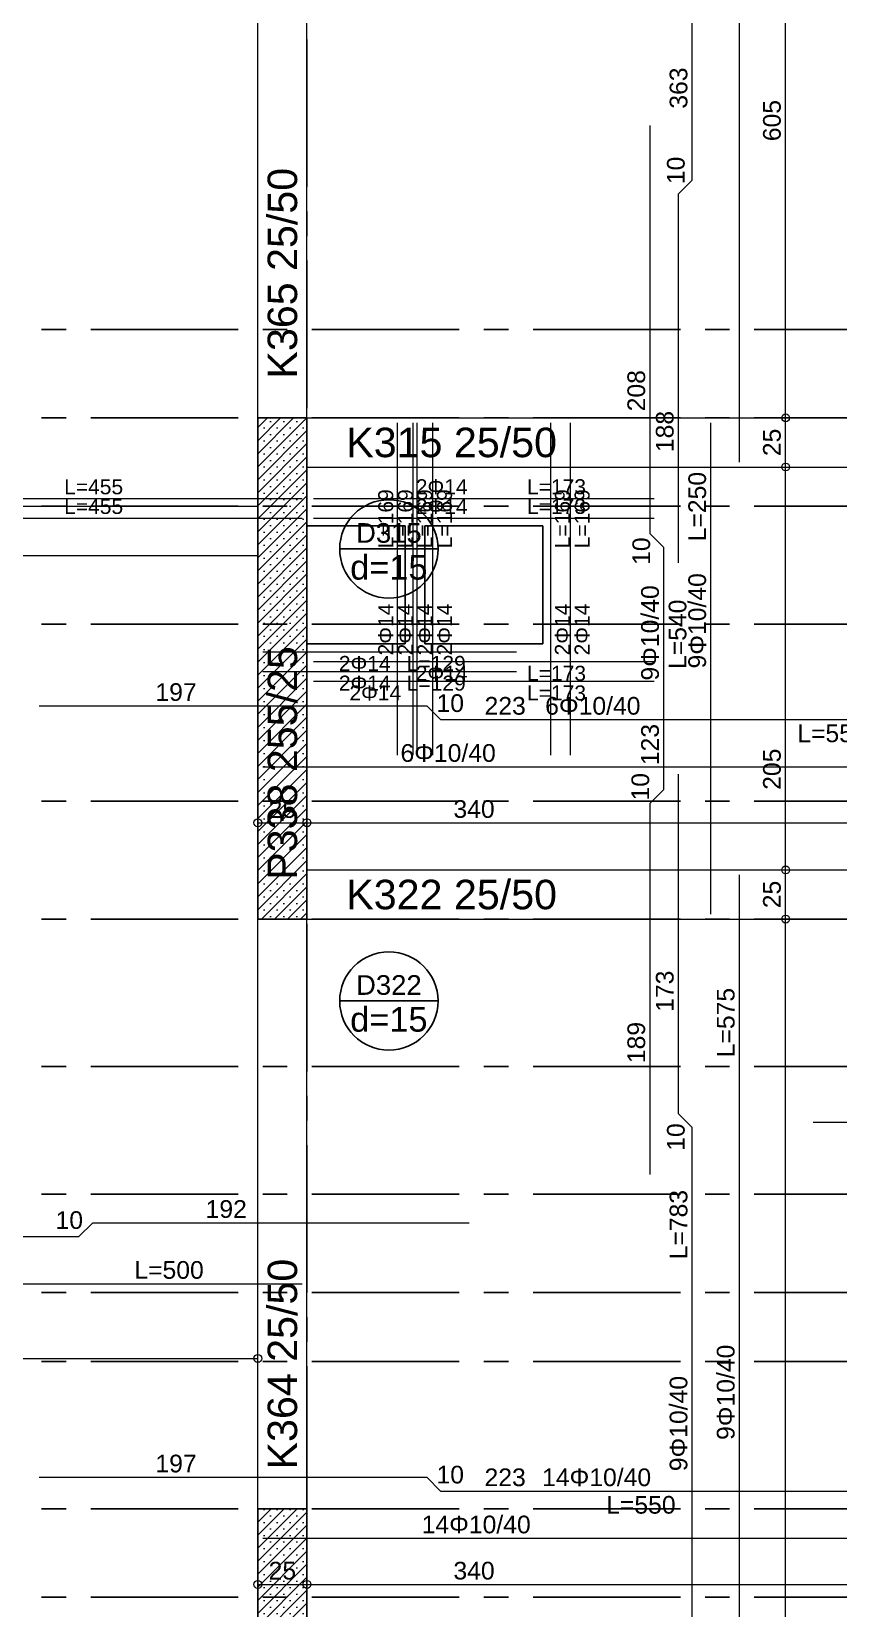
# Model space of a CAD drawing. Header units: millimetres. Extents: x 2232 to 85269, y -3593 to 5869.
# Drawn here: x 62365 to 62775, y 3907 to 4709 of the extents above; entities that cross this region are included whole.
import ezdxf

# ---------------------------------------------------------------- set-up
doc = ezdxf.new("R2010")
doc.units = ezdxf.units.MM
doc.linetypes.add('CENTER2', pattern=[112.5, 75, -12.5, 12.5, -12.5])
doc.linetypes.add('DASHDOT2', pattern=[12.7, 6.35, -3.175, 0, -3.175])
doc.layers.add('aks', color=251, linetype='DASHDOT2', lineweight=35)
for name, color, linetype in [('Donatı Topl. Uzun. Yazısı', 7, 'Continuous'), ('Donatı Uz. Yazısı', 7, 'Continuous'), ('Donatı Yazısı', 7, 'Continuous'), ('Donatı Çizgisi', 7, 'Continuous'), ('Döşeme', 7, 'Continuous'), ('Döşeme Boşluğu', 7, 'Continuous'), ('Kiriş', 7, 'Continuous'), ('Panel', 7, 'Continuous'), ('Standart', 7, 'Continuous'), ('Ölçülendirme', 7, 'Continuous')]:
    doc.layers.add(name, color=color, linetype=linetype)
doc.styles.add('arial_1_18', font='arial.ttf', dxfattribs={"height": 0.2})
pattern_1 = [(45, (0, 0), (-3.314563, 3.314563), []), (45, (3.3146, 0), (-3.314563, 3.314563), [0, -4.6875])]

# ---------------------------------------------------------------- blocks, each defined once
blk = doc.blocks.new('IDE612Entity5243')
at = {"layer": 'aks', "color": 251, "linetype": 'CENTER2', "lineweight": -3}
blk.add_lwpolyline([(1460, 0), (1460, 2330)], dxfattribs=at)
blk = doc.blocks.new('IDE612Entity5271')
at = {"layer": 'aks', "color": 251, "linetype": 'CENTER2', "lineweight": -3}
blk.add_lwpolyline([(0, 1240), (3260, 1240)], dxfattribs=at)
blk = doc.blocks.new('IDE612Entity5278')
at = {"layer": 'aks', "color": 251, "linetype": 'CENTER2', "lineweight": -3}
blk.add_lwpolyline([(0, 1090), (3260, 1090)], dxfattribs=at)
blk = doc.blocks.new('IDE612Entity5299')
at = {"layer": 'aks', "color": 251, "linetype": 'CENTER2', "lineweight": -3}
blk.add_lwpolyline([(0, 970), (3260, 970)], dxfattribs=at)
blk = doc.blocks.new('IDE612Entity5306')
at = {"layer": 'aks', "color": 251, "linetype": 'CENTER2', "lineweight": -3}
blk.add_lwpolyline([(0, 1125), (3260, 1125)], dxfattribs=at)
blk = doc.blocks.new('IDE612Entity5313')
at = {"layer": 'aks', "color": 251, "linetype": 'CENTER2', "lineweight": -3}
blk.add_lwpolyline([(0, 1015), (3260, 1015)], dxfattribs=at)
blk = doc.blocks.new('IDE612Entity5418')
at = {"layer": 'aks', "color": 251, "linetype": 'CENTER2', "lineweight": -3}
blk.add_lwpolyline([(0, 1375), (3260, 1375)], dxfattribs=at)
blk = doc.blocks.new('IDE612Entity5425')
at = {"layer": 'aks', "color": 251, "linetype": 'CENTER2', "lineweight": -3}
blk.add_lwpolyline([(0, 1525), (3260, 1525)], dxfattribs=at)
blk = doc.blocks.new('IDE612Entity5432')
at = {"layer": 'aks', "color": 251, "linetype": 'CENTER2', "lineweight": -3}
blk.add_lwpolyline([(0, 1315), (3260, 1315)], dxfattribs=at)
blk = doc.blocks.new('IDE612Entity5439')
at = {"layer": 'aks', "color": 251, "linetype": 'CENTER2', "lineweight": -3}
blk.add_lwpolyline([(0, 1570), (3260, 1570)], dxfattribs=at)
blk = doc.blocks.new('IDE612Entity5446')
at = {"layer": 'aks', "color": 251, "linetype": 'CENTER2', "lineweight": -3}
blk.add_lwpolyline([(0, 1465), (3260, 1465)], dxfattribs=at)
blk = doc.blocks.new('IDE612Entity5453')
at = {"layer": 'aks', "color": 251, "linetype": 'CENTER2', "lineweight": -3}
blk.add_lwpolyline([(0, 1615), (3260, 1615)], dxfattribs=at)
blk = doc.blocks.new('IDE612Entity5565')
at = {"layer": 'aks', "color": 251, "linetype": 'CENTER2', "lineweight": -3}
blk.add_lwpolyline([(0, 1175), (3260, 1175)], dxfattribs=at)
blk = doc.blocks.new('IDE612Entity5751')
at = {"layer": 'Kiriş', "color": 4, "linetype": 'Continuous', "lineweight": 5}
blk.add_lwpolyline([(1460, 1570), (1460, 2045)], dxfattribs=at)
blk = doc.blocks.new('IDE612Entity5752')
at = {"layer": 'Kiriş', "color": 4, "linetype": 'Continuous', "lineweight": 5}
blk.add_lwpolyline([(1435, 1570), (1435, 2045)], dxfattribs=at)
blk = doc.blocks.new('IDE612Entity5753')
at = {"layer": 'Kiriş', "color": 159, "linetype": 'Continuous', "lineweight": 5, "style": 'arial_1_18'}
blk.add_text('K365 25/50', height=15, rotation=90, dxfattribs=at).set_placement((1455, 1590))
blk = doc.blocks.new('IDE612Entity5910')
at = {"layer": 'Kiriş', "color": 4, "linetype": 'Continuous', "lineweight": 5}
blk.add_lwpolyline([(1000, 1500), (1435, 1500)], dxfattribs=at)
blk = doc.blocks.new('IDE612Entity5911')
at = {"layer": 'Kiriş', "color": 4, "linetype": 'Continuous', "lineweight": 5}
blk.add_lwpolyline([(1000, 1525), (1435, 1525)], dxfattribs=at)
blk = doc.blocks.new('IDE612Entity5943')
at = {"layer": 'Panel', "linetype": 'Continuous', "lineweight": 5}
h = blk.add_hatch(dxfattribs=at)
h.set_pattern_fill('SACNCR', color=163, scale=50, style=0)
h.set_pattern_definition(pattern_1)
h.paths.add_polyline_path([(1435, 760), (1435, 1015), (1460, 1015), (1460, 760)])
blk = doc.blocks.new('IDE612Entity5945')
at = {"layer": 'Panel', "color": 164, "linetype": 'Continuous', "lineweight": -3}
blk.add_lwpolyline([(1460, 760), (1460, 1015)], dxfattribs=at)
blk = doc.blocks.new('IDE612Entity5946')
at = {"layer": 'Panel', "color": 164, "linetype": 'Continuous', "lineweight": -3}
blk.add_lwpolyline([(1460, 1015), (1435, 1015)], dxfattribs=at)
blk = doc.blocks.new('IDE612Entity5947')
at = {"layer": 'Panel', "color": 164, "linetype": 'Continuous', "lineweight": -3}
blk.add_lwpolyline([(1435, 760), (1435, 1015)], dxfattribs=at)
blk = doc.blocks.new('IDE612Entity5949')
at = {"layer": 'Kiriş', "color": 4, "linetype": 'Continuous', "lineweight": 5}
blk.add_lwpolyline([(1460, 1015), (1460, 1315)], dxfattribs=at)
blk = doc.blocks.new('IDE612Entity5950')
at = {"layer": 'Kiriş', "color": 4, "linetype": 'Continuous', "lineweight": 5}
blk.add_lwpolyline([(1435, 1015), (1435, 1315)], dxfattribs=at)
blk = doc.blocks.new('IDE612Entity5951')
at = {"layer": 'Kiriş', "color": 159, "linetype": 'Continuous', "lineweight": 5, "style": 'arial_1_18'}
blk.add_text('K364 25/50', height=15, rotation=90, dxfattribs=at).set_placement((1455, 1035))
blk = doc.blocks.new('IDE612Entity5952')
at = {"layer": 'Döşeme', "color": 117, "linetype": 'Continuous', "lineweight": -3}
blk.add_lwpolyline([(1476.67, 1273.33), (1526.67, 1273.33)], dxfattribs=at)
blk.add_circle((1501.67, 1273.33), 25, dxfattribs=at)
at = {"layer": 'Döşeme', "color": 178, "linetype": 'Continuous', "lineweight": -3, "style": 'arial_1_18'}
blk.add_text('D322', height=10, dxfattribs=at).set_placement((1484.97, 1276.46))
at = {"layer": 'Döşeme', "color": 164, "linetype": 'Continuous', "lineweight": -3, "style": 'arial_1_18'}
blk.add_text('d=15', height=12.5, dxfattribs=at).set_placement((1482, 1257.71))
blk = doc.blocks.new('IDE612Entity5965')
at = {"layer": 'Döşeme Boşluğu', "color": 8, "linetype": 'Continuous', "lineweight": -3}
blk.add_lwpolyline([(1460, 1455), (1510, 1455)], dxfattribs=at)
blk = doc.blocks.new('IDE612Entity5966')
at = {"layer": 'Döşeme Boşluğu', "color": 8, "linetype": 'Continuous', "lineweight": -3}
blk.add_lwpolyline([(1510, 1455), (1510, 1515)], dxfattribs=at)
blk = doc.blocks.new('IDE612Entity5967')
at = {"layer": 'Döşeme Boşluğu', "color": 8, "linetype": 'Continuous', "lineweight": -3}
blk.add_lwpolyline([(1510, 1515), (1460, 1515)], dxfattribs=at)
blk = doc.blocks.new('IDE612Entity5968')
at = {"layer": 'Döşeme Boşluğu', "color": 8, "linetype": 'Continuous', "lineweight": -3}
blk.add_lwpolyline([(1460, 1515), (1460, 1455)], dxfattribs=at)
blk = doc.blocks.new('IDE612Entity5969')
at = {"layer": 'Donatı Çizgisi', "color": 5, "linetype": 'Continuous', "lineweight": 5}
blk.add_lwpolyline([(1002.5, 1519), (1457.5, 1519)], dxfattribs=at)
at = {"layer": 'Donatı Topl. Uzun. Yazısı', "color": 1, "linetype": 'Continuous', "lineweight": 5, "style": 'arial_1_18'}
blk.add_text('L=455', height=7.65, dxfattribs=at).set_placement((1336.48, 1521.12))
at = {"layer": 'Donatı Yazısı', "color": 5, "linetype": 'Continuous', "lineweight": 5, "style": 'arial_1_18'}
blk.add_text('2Φ14', height=7.65, dxfattribs=at).set_placement((1139, 1521.12))
blk = doc.blocks.new('IDE612Entity5970')
at = {"layer": 'Donatı Çizgisi', "color": 5, "linetype": 'Continuous', "lineweight": 5}
blk.add_lwpolyline([(1002.5, 1529), (1457.5, 1529)], dxfattribs=at)
at = {"layer": 'Donatı Topl. Uzun. Yazısı', "color": 1, "linetype": 'Continuous', "lineweight": 5, "style": 'arial_1_18'}
blk.add_text('L=455', height=7.65, dxfattribs=at).set_placement((1336.48, 1531.12))
at = {"layer": 'Donatı Yazısı', "color": 5, "linetype": 'Continuous', "lineweight": 5, "style": 'arial_1_18'}
blk.add_text('2Φ14', height=7.65, dxfattribs=at).set_placement((1139, 1531.12))
blk = doc.blocks.new('IDE612Entity5971')
at = {"layer": 'Donatı Çizgisi', "color": 5, "linetype": 'Continuous', "lineweight": 5}
blk.add_lwpolyline([(1514, 1398.41), (1514, 1567.5)], dxfattribs=at)
at = {"layer": 'Donatı Topl. Uzun. Yazısı', "color": 1, "linetype": 'Continuous', "lineweight": 5, "style": 'arial_1_18'}
blk.add_text('L=169', height=7.65, rotation=90, dxfattribs=at).set_placement((1523.78, 1503.67))
at = {"layer": 'Donatı Yazısı', "color": 5, "linetype": 'Continuous', "lineweight": 5, "style": 'arial_1_18'}
blk.add_text('2Φ14', height=7.65, rotation=90, dxfattribs=at).set_placement((1523.78, 1449.14))
blk = doc.blocks.new('IDE612Entity5972')
at = {"layer": 'Donatı Çizgisi', "color": 5, "linetype": 'Continuous', "lineweight": 5}
blk.add_lwpolyline([(1524, 1398.41), (1524, 1567.5)], dxfattribs=at)
at = {"layer": 'Donatı Topl. Uzun. Yazısı', "color": 1, "linetype": 'Continuous', "lineweight": 5, "style": 'arial_1_18'}
blk.add_text('L=169', height=7.65, rotation=90, dxfattribs=at).set_placement((1533.78, 1503.67))
at = {"layer": 'Donatı Yazısı', "color": 5, "linetype": 'Continuous', "lineweight": 5, "style": 'arial_1_18'}
blk.add_text('2Φ14', height=7.65, rotation=90, dxfattribs=at).set_placement((1533.78, 1449.14))
blk = doc.blocks.new('IDE612Entity5973')
at = {"layer": 'Donatı Çizgisi', "color": 5, "linetype": 'Continuous', "lineweight": 5}
blk.add_lwpolyline([(1437.5, 1451), (1566.59, 1451)], dxfattribs=at)
at = {"layer": 'Donatı Topl. Uzun. Yazısı', "color": 1, "linetype": 'Continuous', "lineweight": 5, "style": 'arial_1_18'}
blk.add_text('L=129', height=7.65, dxfattribs=at).set_placement((1510.76, 1441.22))
at = {"layer": 'Donatı Yazısı', "color": 5, "linetype": 'Continuous', "lineweight": 5, "style": 'arial_1_18'}
blk.add_text('2Φ14', height=7.65, dxfattribs=at).set_placement((1476.23, 1441.22))
blk = doc.blocks.new('IDE612Entity5974')
at = {"layer": 'Donatı Çizgisi', "color": 5, "linetype": 'Continuous', "lineweight": 5}
blk.add_lwpolyline([(1437.5, 1441), (1566.59, 1441)], dxfattribs=at)
at = {"layer": 'Donatı Topl. Uzun. Yazısı', "color": 1, "linetype": 'Continuous', "lineweight": 5, "style": 'arial_1_18'}
blk.add_text('L=129', height=7.65, dxfattribs=at).set_placement((1510.76, 1431.22))
at = {"layer": 'Donatı Yazısı', "color": 5, "linetype": 'Continuous', "lineweight": 5, "style": 'arial_1_18'}
blk.add_text('2Φ14', height=7.65, dxfattribs=at).set_placement((1476.23, 1431.22))
blk = doc.blocks.new('IDE612Entity5980')
at = {"layer": 'Kiriş', "color": 4, "linetype": 'Continuous', "lineweight": 5}
blk.add_lwpolyline([(1460, 1315), (1800, 1315)], dxfattribs=at)
blk = doc.blocks.new('IDE612Entity5981')
at = {"layer": 'Kiriş', "color": 4, "linetype": 'Continuous', "lineweight": 5}
blk.add_lwpolyline([(1460, 1340), (1800, 1340)], dxfattribs=at)
blk = doc.blocks.new('IDE612Entity5982')
at = {"layer": 'Kiriş', "color": 159, "linetype": 'Continuous', "lineweight": 5, "style": 'arial_1_18'}
blk.add_text('K322 25/50', height=15, dxfattribs=at).set_placement((1480, 1320))
blk = doc.blocks.new('IDE612Entity5983')
at = {"layer": 'Panel', "linetype": 'Continuous', "lineweight": 5}
h = blk.add_hatch(dxfattribs=at)
h.set_pattern_fill('SACNCR', color=163, scale=50, style=0)
h.set_pattern_definition(pattern_1)
h.paths.add_polyline_path([(1435, 1315), (1435, 1570), (1460, 1570), (1460, 1315)])
blk = doc.blocks.new('IDE612Entity5984')
at = {"layer": 'Panel', "color": 164, "linetype": 'Continuous', "lineweight": -3}
blk.add_lwpolyline([(1460, 1315), (1435, 1315)], dxfattribs=at)
blk = doc.blocks.new('IDE612Entity5985')
at = {"layer": 'Panel', "color": 164, "linetype": 'Continuous', "lineweight": -3}
blk.add_lwpolyline([(1460, 1315), (1460, 1570)], dxfattribs=at)
blk = doc.blocks.new('IDE612Entity5986')
at = {"layer": 'Panel', "color": 164, "linetype": 'Continuous', "lineweight": -3}
blk.add_lwpolyline([(1460, 1570), (1435, 1570)], dxfattribs=at)
blk = doc.blocks.new('IDE612Entity5987')
at = {"layer": 'Panel', "color": 164, "linetype": 'Continuous', "lineweight": -3}
blk.add_lwpolyline([(1435, 1315), (1435, 1570)], dxfattribs=at)
blk = doc.blocks.new('IDE612Entity5988')
at = {"layer": 'Panel', "color": 159, "linetype": 'Continuous', "lineweight": -3, "style": 'arial_1_18'}
blk.add_text('P338 255/25', height=15, rotation=90, dxfattribs=at).set_placement((1455, 1335))
blk = doc.blocks.new('IDE612Entity5989')
at = {"layer": 'Kiriş', "color": 4, "linetype": 'Continuous', "lineweight": 5}
blk.add_lwpolyline([(1460, 1545), (1800, 1545)], dxfattribs=at)
blk = doc.blocks.new('IDE612Entity5990')
at = {"layer": 'Kiriş', "color": 4, "linetype": 'Continuous', "lineweight": 5}
blk.add_lwpolyline([(1460, 1570), (1800, 1570)], dxfattribs=at)
blk = doc.blocks.new('IDE612Entity5991')
at = {"layer": 'Kiriş', "color": 159, "linetype": 'Continuous', "lineweight": 5, "style": 'arial_1_18'}
blk.add_text('K315 25/50', height=15, dxfattribs=at).set_placement((1480, 1550))
blk = doc.blocks.new('IDE612Entity5992')
at = {"layer": 'Döşeme', "color": 117, "linetype": 'Continuous', "lineweight": -3}
blk.add_lwpolyline([(1476.67, 1503.33), (1526.67, 1503.33)], dxfattribs=at)
blk.add_circle((1501.67, 1503.33), 25, dxfattribs=at)
at = {"layer": 'Döşeme', "color": 178, "linetype": 'Continuous', "lineweight": -3, "style": 'arial_1_18'}
blk.add_text('D315', height=10, dxfattribs=at).set_placement((1484.97, 1506.46))
at = {"layer": 'Döşeme', "color": 164, "linetype": 'Continuous', "lineweight": -3, "style": 'arial_1_18'}
blk.add_text('d=15', height=12.5, dxfattribs=at).set_placement((1482, 1487.71))
blk = doc.blocks.new('IDE612Entity5993')
at = {"layer": 'Döşeme Boşluğu', "color": 8, "linetype": 'Continuous', "lineweight": -3}
blk.add_lwpolyline([(1520, 1515), (1520, 1455)], dxfattribs=at)
blk = doc.blocks.new('IDE612Entity5994')
at = {"layer": 'Döşeme Boşluğu', "color": 8, "linetype": 'Continuous', "lineweight": -3}
blk.add_lwpolyline([(1520, 1455), (1580, 1455)], dxfattribs=at)
blk = doc.blocks.new('IDE612Entity5995')
at = {"layer": 'Döşeme Boşluğu', "color": 8, "linetype": 'Continuous', "lineweight": -3}
blk.add_lwpolyline([(1580, 1455), (1580, 1515)], dxfattribs=at)
blk = doc.blocks.new('IDE612Entity5996')
at = {"layer": 'Döşeme Boşluğu', "color": 8, "linetype": 'Continuous', "lineweight": -3}
blk.add_lwpolyline([(1580, 1515), (1520, 1515)], dxfattribs=at)
blk = doc.blocks.new('IDE612Entity5997')
at = {"layer": 'Donatı Çizgisi', "color": 5, "linetype": 'Continuous', "lineweight": 5}
blk.add_lwpolyline([(1584, 1398.41), (1584, 1567.5)], dxfattribs=at)
at = {"layer": 'Donatı Topl. Uzun. Yazısı', "color": 1, "linetype": 'Continuous', "lineweight": 5, "style": 'arial_1_18'}
blk.add_text('L=169', height=7.65, rotation=90, dxfattribs=at).set_placement((1593.78, 1503.67))
at = {"layer": 'Donatı Yazısı', "color": 5, "linetype": 'Continuous', "lineweight": 5, "style": 'arial_1_18'}
blk.add_text('2Φ14', height=7.65, rotation=90, dxfattribs=at).set_placement((1593.78, 1449.14))
blk = doc.blocks.new('IDE612Entity5998')
at = {"layer": 'Donatı Çizgisi', "color": 5, "linetype": 'Continuous', "lineweight": 5}
blk.add_lwpolyline([(1594, 1398.41), (1594, 1567.5)], dxfattribs=at)
at = {"layer": 'Donatı Topl. Uzun. Yazısı', "color": 1, "linetype": 'Continuous', "lineweight": 5, "style": 'arial_1_18'}
blk.add_text('L=169', height=7.65, rotation=90, dxfattribs=at).set_placement((1603.78, 1503.67))
at = {"layer": 'Donatı Yazısı', "color": 5, "linetype": 'Continuous', "lineweight": 5, "style": 'arial_1_18'}
blk.add_text('2Φ14', height=7.65, rotation=90, dxfattribs=at).set_placement((1603.78, 1449.14))
blk = doc.blocks.new('IDE612Entity5999')
at = {"layer": 'Donatı Çizgisi', "color": 5, "linetype": 'Continuous', "lineweight": 5}
blk.add_lwpolyline([(1463.41, 1446), (1636.59, 1446)], dxfattribs=at)
at = {"layer": 'Donatı Topl. Uzun. Yazısı', "color": 1, "linetype": 'Continuous', "lineweight": 5, "style": 'arial_1_18'}
blk.add_text('L=173', height=7.65, dxfattribs=at).set_placement((1571.94, 1436.23))
at = {"layer": 'Donatı Yazısı', "color": 5, "linetype": 'Continuous', "lineweight": 5, "style": 'arial_1_18'}
blk.add_text('2Φ14', height=7.65, dxfattribs=at).set_placement((1515.36, 1436.23))
blk = doc.blocks.new('IDE612Entity6000')
at = {"layer": 'Donatı Çizgisi', "color": 5, "linetype": 'Continuous', "lineweight": 5}
blk.add_lwpolyline([(1463.41, 1436), (1636.59, 1436)], dxfattribs=at)
at = {"layer": 'Donatı Topl. Uzun. Yazısı', "color": 1, "linetype": 'Continuous', "lineweight": 5, "style": 'arial_1_18'}
blk.add_text('L=173', height=7.65, dxfattribs=at).set_placement((1571.94, 1426.23))
at = {"layer": 'Donatı Yazısı', "color": 5, "linetype": 'Continuous', "lineweight": 5, "style": 'arial_1_18'}
blk.add_text('2Φ14', height=7.65, dxfattribs=at).set_placement((1481.59, 1426.23))
blk = doc.blocks.new('IDE612Entity6001')
at = {"layer": 'Donatı Çizgisi', "color": 5, "linetype": 'Continuous', "lineweight": 5}
blk.add_lwpolyline([(1516, 1398.41), (1516, 1567.5)], dxfattribs=at)
at = {"layer": 'Donatı Topl. Uzun. Yazısı', "color": 1, "linetype": 'Continuous', "lineweight": 5, "style": 'arial_1_18'}
blk.add_text('L=169', height=7.65, rotation=90, dxfattribs=at).set_placement((1513.88, 1503.67))
at = {"layer": 'Donatı Yazısı', "color": 5, "linetype": 'Continuous', "lineweight": 5, "style": 'arial_1_18'}
blk.add_text('2Φ14', height=7.65, rotation=90, dxfattribs=at).set_placement((1513.88, 1449.14))
blk = doc.blocks.new('IDE612Entity6002')
at = {"layer": 'Donatı Çizgisi', "color": 5, "linetype": 'Continuous', "lineweight": 5}
blk.add_lwpolyline([(1506, 1398.41), (1506, 1567.5)], dxfattribs=at)
at = {"layer": 'Donatı Topl. Uzun. Yazısı', "color": 1, "linetype": 'Continuous', "lineweight": 5, "style": 'arial_1_18'}
blk.add_text('L=169', height=7.65, rotation=90, dxfattribs=at).set_placement((1503.88, 1503.67))
at = {"layer": 'Donatı Yazısı', "color": 5, "linetype": 'Continuous', "lineweight": 5, "style": 'arial_1_18'}
blk.add_text('2Φ14', height=7.65, rotation=90, dxfattribs=at).set_placement((1503.88, 1449.14))
blk = doc.blocks.new('IDE612Entity6003')
at = {"layer": 'Donatı Çizgisi', "color": 5, "linetype": 'Continuous', "lineweight": 5}
blk.add_lwpolyline([(1463.41, 1519), (1636.59, 1519)], dxfattribs=at)
at = {"layer": 'Donatı Topl. Uzun. Yazısı', "color": 1, "linetype": 'Continuous', "lineweight": 5, "style": 'arial_1_18'}
blk.add_text('L=173', height=7.65, dxfattribs=at).set_placement((1571.94, 1521.13))
at = {"layer": 'Donatı Yazısı', "color": 5, "linetype": 'Continuous', "lineweight": 5, "style": 'arial_1_18'}
blk.add_text('2Φ14', height=7.65, dxfattribs=at).set_placement((1515.36, 1521.13))
blk = doc.blocks.new('IDE612Entity6004')
at = {"layer": 'Donatı Çizgisi', "color": 5, "linetype": 'Continuous', "lineweight": 5}
blk.add_lwpolyline([(1463.41, 1529), (1636.59, 1529)], dxfattribs=at)
at = {"layer": 'Donatı Topl. Uzun. Yazısı', "color": 1, "linetype": 'Continuous', "lineweight": 5, "style": 'arial_1_18'}
blk.add_text('L=173', height=7.65, dxfattribs=at).set_placement((1571.94, 1531.13))
at = {"layer": 'Donatı Yazısı', "color": 5, "linetype": 'Continuous', "lineweight": 5, "style": 'arial_1_18'}
blk.add_text('2Φ14', height=7.65, dxfattribs=at).set_placement((1515.36, 1531.13))
blk = doc.blocks.new('IDE612Entity6497')
at = {"layer": 'Donatı Çizgisi', "color": 5, "linetype": 'Continuous', "lineweight": 5}
for points in [[(1680, 1547.5), (1680, 2197.5)], [(1656, 1691), (1656, 2054)], [(1634.5, 1511), (1634.5, 1718.75)], [(1649, 1684), (1656, 1691)], [(1649, 1496.25), (1649, 1684)], [(1665.5, 1317.5), (1665.5, 1567.5)], [(1641.5, 1504), (1634.5, 1511)], [(1641.5, 1381), (1641.5, 1504)], [(1323.75, 1423.5), (1521, 1423.5)], [(1521, 1423.5), (1528, 1416.5)], [(1528, 1416.5), (1751.43, 1416.5)], [(1437.5, 1392.5), (1822.5, 1392.5)], [(1649, 1216), (1649, 1388.75)], [(1634.5, 1374), (1641.5, 1381)], [(1634.5, 1185), (1634.5, 1374)], [(1680, 762.5), (1680, 1337.5)], [(1656, 1209), (1649, 1216)], [(1717.5, 1211.75), (2190, 1211.75)], [(1656, 891), (1656, 1209)], [(1344, 1153.5), (1351, 1160.5)], [(1351, 1160.5), (1542.5, 1160.5)], [(1071, 1153.5), (1344, 1153.5)], [(957.5, 1129.5), (1457.5, 1129.5)], [(1323.75, 1031), (1521, 1031)], [(1521, 1031), (1528, 1024)], [(1528, 1024), (1751.43, 1024)], [(1437.5, 1000), (1822.5, 1000)]]:
    blk.add_lwpolyline(points, dxfattribs=at)
at = {"layer": 'Donatı Topl. Uzun. Yazısı', "color": 1, "linetype": 'Continuous', "lineweight": 5, "style": 'arial_1_18'}
for s, p in [('L=250', (1663, 1507.19)), ('L=540', (1653, 1442.24)), ('L=575', (1677.5, 1244.69)), ('L=783', (1653.5, 1141.89))]:
    blk.add_text(s, height=9, rotation=90, dxfattribs=at).set_placement(p)
for s, p in [('L=555', (1709.41, 1405)), ('L=500', (1372.19, 1132)), ('L=550', (1612.22, 1012.5))]:
    blk.add_text(s, height=9, dxfattribs=at).set_placement(p)
at = {"layer": 'Donatı Uz. Yazısı', "color": 5, "linetype": 'Continuous', "lineweight": 5, "style": 'arial_1_18'}
for s, p in [('363', (1653.5, 1727.3)), ('10', (1652.13, 1688.9)), ('208', (1632, 1573.32)), ('188', (1646.5, 1552.57)), ('10', (1634.55, 1495.2)), ('123', (1639, 1393.3)), ('10', (1634.06, 1375.33)), ('173', (1646.5, 1267.82)), ('189', (1632, 1241.7)), ('10', (1652.13, 1197.12))]:
    blk.add_text(s, height=9, rotation=90, dxfattribs=at).set_placement(p)
for s, p in [('197', (1382.92, 1426)), ('10', (1525.9, 1420.37)), ('223', (1550.34, 1419)), ('192', (1408.45, 1163)), ('10', (1332.12, 1157.37)), ('197', (1382.92, 1033.5)), ('10', (1525.9, 1027.87)), ('223', (1550.34, 1026.5))]:
    blk.add_text(s, height=9, dxfattribs=at).set_placement(p)
at = {"layer": 'Donatı Yazısı', "color": 5, "linetype": 'Continuous', "lineweight": 5, "style": 'arial_1_18'}
for p in [(1639, 1436.35), (1663, 1442.5), (1677.5, 1050), (1653.5, 1034.1)]:
    blk.add_text('9Φ10/40', height=9, rotation=90, dxfattribs=at).set_placement(p)
for s, p in [('6Φ10/40', (1581.18, 1419)), ('6Φ10/40', (1507.57, 1395)), ('14Φ10/40', (1579.61, 1026.5)), ('14Φ10/40', (1518.35, 1002.5))]:
    blk.add_text(s, height=9, dxfattribs=at).set_placement(p)
blk = doc.blocks.new('IDE612Entity6498')
at = {"layer": 'Ölçülendirme', "color": 1, "linetype": 'Continuous', "lineweight": 5}
for points in [[(1703.5, 1545), (1703.5, 2175)], [(1703.5, 1315), (1703.5, 1545)], [(1435, 1364), (1825, 1364)], [(1703.5, 760), (1703.5, 1315)], [(955, 1091.5), (1435, 1091.5)], [(1435, 976.5), (1825, 976.5)]]:
    blk.add_lwpolyline(points, dxfattribs=at)
for centre in [(1703.5, 1570), (1703.5, 1545), (1703.5, 1545), (1435, 1364), (1460, 1364), (1703.5, 1340), (1703.5, 1315), (1703.5, 1315), (1435, 1091.5), (1435, 976.5), (1460, 976.5)]:
    blk.add_circle(centre, 2, dxfattribs=at)
at = {"layer": 'Ölçülendirme', "color": 1, "linetype": 'Continuous', "lineweight": 5, "style": 'arial_1_18'}
for s, p in [('605', (1701, 1710.76)), ('25', (1701, 1550.51)), ('205', (1701, 1380.76)), ('25', (1701, 1320.51))]:
    blk.add_text(s, height=9, rotation=90, dxfattribs=at).set_placement(p)
for s, p in [('25', (1440.51, 1366.5)), ('340', (1534.51, 1366.5)), ('25', (1440.51, 979)), ('340', (1534.51, 979))]:
    blk.add_text(s, height=9, dxfattribs=at).set_placement(p)

msp = doc.modelspace()

# ---------------------------------------------------------------- block references
at = {"layer": 'aks'}
for name in ['IDE612Entity5243', 'IDE612Entity5453', 'IDE612Entity5439', 'IDE612Entity5425', 'IDE612Entity5446', 'IDE612Entity5418', 'IDE612Entity5432', 'IDE612Entity5271', 'IDE612Entity5565', 'IDE612Entity5306', 'IDE612Entity5278', 'IDE612Entity5313', 'IDE612Entity5299']:
    msp.add_blockref(name, (61044.62, 2942.89), dxfattribs=at)
at = {"layer": 'Döşeme'}
for name in ['IDE612Entity5992', 'IDE612Entity5952']:
    msp.add_blockref(name, (61044.62, 2942.89), dxfattribs=at)
at = {"layer": 'Döşeme Boşluğu'}
for name in ['IDE612Entity5967', 'IDE612Entity5968', 'IDE612Entity5966', 'IDE612Entity5993', 'IDE612Entity5996', 'IDE612Entity5995', 'IDE612Entity5965', 'IDE612Entity5994']:
    msp.add_blockref(name, (61044.62, 2942.89), dxfattribs=at)
at = {"layer": 'Kiriş'}
for name in ['IDE612Entity5752', 'IDE612Entity5751', 'IDE612Entity5753', 'IDE612Entity5990', 'IDE612Entity5991', 'IDE612Entity5989', 'IDE612Entity5911', 'IDE612Entity5910', 'IDE612Entity5981', 'IDE612Entity5982', 'IDE612Entity5950', 'IDE612Entity5949', 'IDE612Entity5980', 'IDE612Entity5951']:
    msp.add_blockref(name, (61044.62, 2942.89), dxfattribs=at)
at = {"layer": 'Panel'}
for name in ['IDE612Entity5983', 'IDE612Entity5986', 'IDE612Entity5987', 'IDE612Entity5985', 'IDE612Entity5988', 'IDE612Entity5984', 'IDE612Entity5943', 'IDE612Entity5946', 'IDE612Entity5947', 'IDE612Entity5945']:
    msp.add_blockref(name, (61044.62, 2942.89), dxfattribs=at)
at = {"layer": 'Standart'}
for name in ['IDE612Entity6497', 'IDE612Entity6498', 'IDE612Entity6002', 'IDE612Entity6001', 'IDE612Entity5971', 'IDE612Entity5972', 'IDE612Entity5997', 'IDE612Entity5998', 'IDE612Entity5970', 'IDE612Entity6004', 'IDE612Entity5969', 'IDE612Entity6003', 'IDE612Entity5973', 'IDE612Entity5999', 'IDE612Entity5974', 'IDE612Entity6000']:
    msp.add_blockref(name, (61044.62, 2942.89), dxfattribs=at)

doc.saveas('drawing.dxf')
